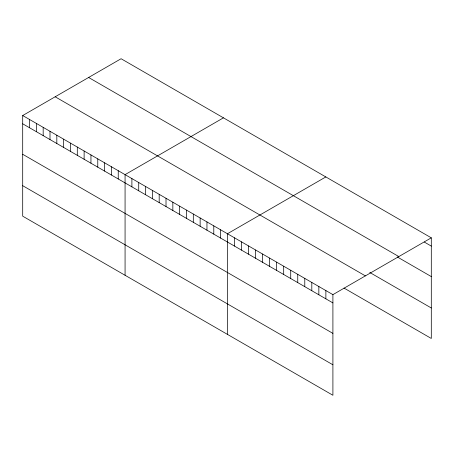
<?xml version="1.0" encoding="UTF-8"?>
<svg xmlns="http://www.w3.org/2000/svg" width="454" height="454" viewBox="0 0 454 454"><rect width="100%" height="100%" fill="white"/><g stroke="black" fill="none" stroke-linecap="round" stroke-linejoin="round"><path stroke-width="0.68" d="M22.7 115.537L332.907 294.635L332.907 395.269L22.7 216.172L22.7 115.537L121.093 58.731L431.3 237.828L431.3 338.463L343.996 288.057M223.459 117.83L125.071 174.637L125.071 275.277M325.83 176.935L227.437 233.742L227.437 334.377M332.907 294.635L431.3 237.828M424.269 242.039L431.3 246.096M88.621 77.475L398.833 256.572M397.312 256.958L431.3 276.582M369.777 272.462L431.3 307.982M55.167 96.787L365.379 275.884M22.7 123.806L332.907 302.903M22.7 154.286L332.907 333.384M22.7 185.692L332.907 364.789M325.876 290.571L325.876 298.846M318.844 286.514L318.844 294.788M311.813 282.456L311.813 290.725M304.782 278.393L304.782 286.667M297.75 274.335L297.75 282.609M290.719 270.278L290.719 278.546M283.688 266.214L283.688 274.488M276.656 262.157L276.656 270.431M269.625 258.099L269.625 266.367M262.594 254.036L262.594 262.31M255.562 249.978L255.562 258.252M248.531 245.92L248.531 254.189M241.5 241.857L241.5 250.131M234.468 237.8L234.468 246.074M220.616 229.798L220.616 238.072M213.789 225.859L213.789 234.133M206.962 221.921L206.962 230.189M200.14 217.977L200.14 226.251M193.313 214.038L193.313 222.312M186.492 210.1L186.492 218.368M179.665 206.156L179.665 214.43M172.843 202.217L172.843 210.491M166.016 198.279L166.016 206.553M159.189 194.34L159.189 202.609M152.368 190.396L152.368 198.67M145.541 186.458L145.541 194.732M138.72 182.519L138.72 190.788M131.893 178.575L131.893 186.849M118.244 170.698L118.244 178.972M111.417 166.76L111.417 175.028M104.596 162.816L104.596 171.09M97.769 158.877L97.769 167.151M90.948 154.939L90.948 163.207M84.121 150.995L84.121 159.269M77.299 147.056L77.299 155.33M70.472 143.118L70.472 151.386M63.645 139.174L63.645 147.448M56.824 135.235L56.824 143.509M49.997 131.297L49.997 139.571M43.175 127.358L43.175 135.627M36.348 123.414L36.348 131.688M29.527 119.476L29.527 127.75"/></g></svg>
